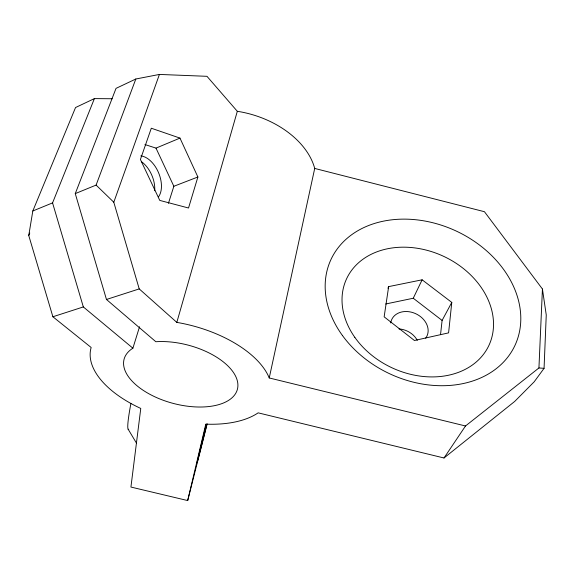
<?xml version="1.0" encoding="UTF-8"?>
<svg xmlns="http://www.w3.org/2000/svg" width="575" height="575" viewBox="0 0 575 575"><rect width="100%" height="100%" fill="white"/><g stroke="black" fill="none" stroke-linecap="round" stroke-linejoin="round"><path stroke-width="0.86" d="M94.401 98.605L75.541 107.532L32.818 210.975L28.75 235.513L52.886 316.76L91.159 347.494A93.078 47.833 15 0 0 140.774 408.437L130.928 487.054L187.687 500.566L205.785 424.149A93.078 47.833 15 0 0 258.139 412.843L444.008 457.988L514.704 401.429L534.204 381.793L544.065 368.331L546.25 314.978L542.433 289.031L484.445 211.708L314.712 168.439A80.78 54.826 16.6 0 0 237.317 111.298L206.971 76.317L159.419 74.434L135.822 79.005L116.028 88.37L75.267 193.61L106.468 299.474L155.839 341.73A58.614 30.073 14.9 0 1 237.583 381.951A58.614 30.073 14.9 0 1 167.418 401.709A58.614 30.073 14.9 0 1 132.897 348.191L83.332 306.935L52.562 202.896L94.401 98.605L112.161 98.749M444.008 457.988L465.506 425.982L538.933 367.964L542.433 289.031M451.785 302.414L448.593 332.868L414.431 340.501L384.143 316.832L388.65 286.616L422.129 279.809L451.785 302.414L442.103 320.433L440.543 334.564M465.506 425.982L269.237 377.962L314.712 168.439M207.129 423.861L187.687 500.566M269.237 377.962A93.078 47.833 15 0 0 176.82 322.388L237.317 111.298M197.886 176.999L188.528 208.006L159.771 200.409L140.408 159.476L151.304 128.225L179.975 138.101L197.886 176.999L173.851 186.278L168.439 203.334M132.897 348.191L139.545 326.758M176.82 322.388L139.222 288.909L113.792 202.228L159.419 74.434M75.267 193.61L96.097 185.092L135.822 79.005M28.75 235.513L29.763 233.026M387.938 288.219L388.65 286.616M385.681 303.995L413.26 298.238L422.129 279.809M144.914 144.533L155.998 148.12L179.975 138.101M32.818 210.975L52.562 202.896M52.886 316.76L83.332 306.935M106.468 299.474L139.222 288.909M538.933 367.964L544.065 368.331M413.26 298.238L442.103 320.433M96.097 185.092L113.792 202.228M128.117 429.166L136.606 443.339M155.998 148.12L173.851 186.278M398.993 328.936A18.975 15.216 25.7 0 1 417.27 340.328M390.727 322.934A19.457 15.403 25.4 0 1 415.251 313.49A19.457 15.403 25.4 0 1 425.68 338.179M206.964 424.163A85.402 0.395 -76.1 0 1 206.238 424.314M128.728 429.511A68.468 5.11 -75.9 0 1 130.906 403.463M141.378 161.618A23.453 14.267 67 0 1 154.697 190.728M140.789 155.911A23.561 14.21 67.1 0 1 158.398 172.342A23.561 14.21 67.1 0 1 158.563 196.779M342.527 335.627A101.523 78.732 25.1 0 0 511.383 351.993A101.523 78.732 25.1 0 0 415.035 219.664A101.523 78.732 25.1 0 0 342.527 335.627M354.832 337.36A78.574 61.424 25.2 0 0 485.738 351.145A78.574 61.424 25.2 0 0 412.721 247.667A78.574 61.424 25.2 0 0 354.832 337.36"/></g></svg>
